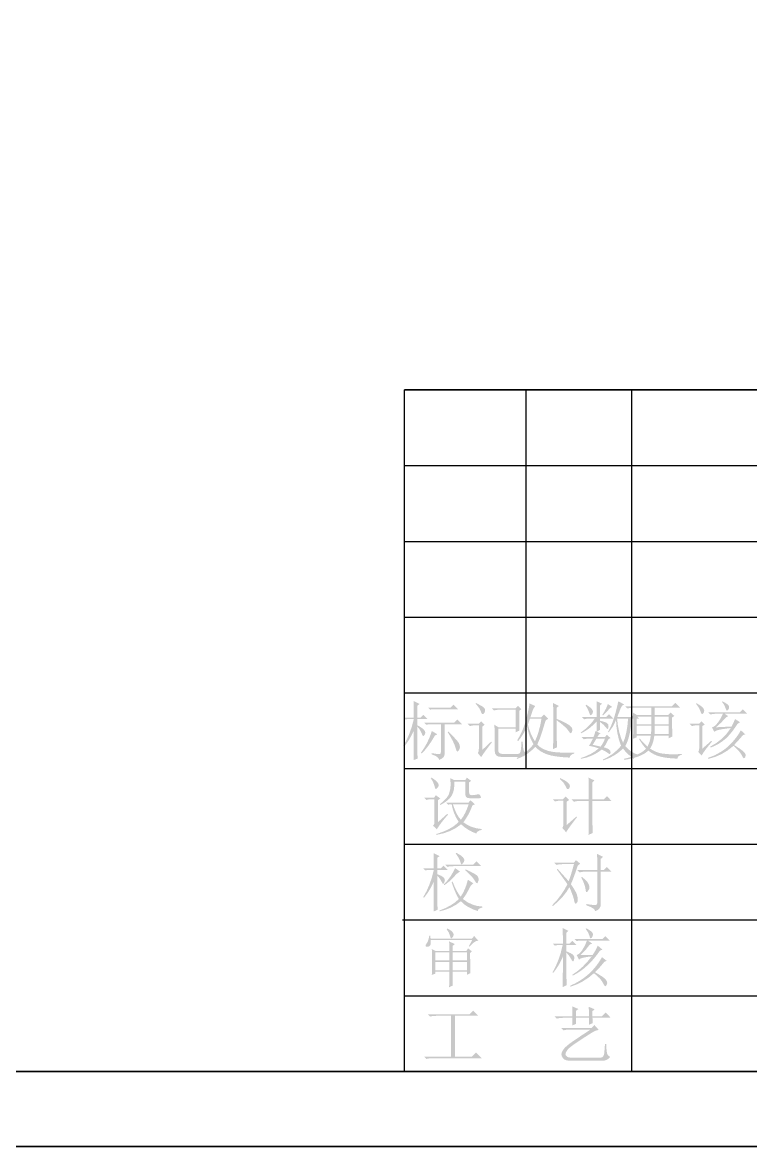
# Model space of a CAD drawing. Header units: millimetres. Extents: x 2749 to 2906, y 1537 to 1648.
# Drawn here: x 2827.45 to 2845.46, y 1536.66 to 1564.46 of the extents above; entities that cross this region are included whole.
import ezdxf

# ---------------------------------------------------------------- set-up
doc = ezdxf.new("R2010")
doc.units = ezdxf.units.MM
doc.layers.add('C00-00-00', color=7, linetype='Continuous')

msp = doc.modelspace()

# ---------------------------------------------------------------- hatches: boundary and pattern name
at = {"layer": 'C00-00-00'}
h = msp.add_hatch(color=256, dxfattribs=at)
h.paths.add_polyline_path([(2837.9884, 1546.9239), (2838.044, 1546.8678), (2838.093, 1546.8174), (2838.1355, 1546.7725), (2838.1713, 1546.7333), (2838.2006, 1546.6996), (2838.2233, 1546.6716), (2838.2393, 1546.6493), (2838.2488, 1546.6325), (2838.2674, 1546.5829), (2838.2736, 1546.5457), (2838.2674, 1546.5038), (2838.2488, 1546.4651), (2838.2287, 1546.4372), (2838.2178, 1546.4279), (2838.2027, 1546.4344), (2838.1884, 1546.4542), (2838.1748, 1546.4872), (2838.162, 1546.5333), (2838.1337, 1546.6104), (2838.0923, 1546.6992), (2838.0376, 1546.7995), (2837.9698, 1546.9115)])
h.paths.add_polyline_path([(2837.4861, 1547.5131), (2838.038, 1547.5131), (2838.1124, 1547.5875), (2838.224, 1547.4759), (2837.5915, 1547.4759), (2837.5357, 1547.4635)])
h.paths.add_polyline_path([(2837.5729, 1546.3906), (2837.6481, 1546.3775), (2837.7062, 1546.3689), (2837.7473, 1546.3651), (2837.7713, 1546.3658), (2837.7946, 1546.3813), (2837.8024, 1546.4155), (2837.8024, 1547.1038), (2837.4985, 1547.1038), (2837.4427, 1547.0914), (2837.3931, 1547.141), (2838.131, 1547.141), (2838.2116, 1547.2216), (2838.3295, 1547.1038), (2837.8954, 1547.1038), (2837.8954, 1546.3658), (2837.8845, 1546.3197), (2837.8582, 1546.2806), (2837.8163, 1546.2484), (2837.7589, 1546.2232), (2837.7473, 1546.2596), (2837.7124, 1546.2945), (2837.6543, 1546.3279), (2837.5729, 1546.3596)])
h.paths.add_polyline_path([(2837.5791, 1546.9364), (2837.7155, 1546.8557), (2837.6535, 1546.8247), (2837.5748, 1546.6922), (2837.4938, 1546.5736), (2837.4105, 1546.4689), (2837.3249, 1546.3782), (2837.3063, 1546.3969), (2837.3884, 1546.5166), (2837.4613, 1546.6464), (2837.5248, 1546.7864)])
h.paths.add_polyline_path([(2837.2194, 1547.048), (2837.2195, 1546.8891), (2837.2198, 1546.7472), (2837.2203, 1546.6224), (2837.221, 1546.5147), (2837.2219, 1546.424), (2837.2229, 1546.3503), (2837.2242, 1546.2938), (2837.2256, 1546.2542), (2837.1264, 1546.217), (2837.1291, 1546.3627), (2837.1311, 1546.5333), (2837.1322, 1546.7286), (2837.1326, 1546.9488), (2837.0826, 1546.8422), (2837.0257, 1546.7395), (2836.9617, 1546.6406), (2836.8908, 1546.5457), (2836.8722, 1546.5705), (2836.9536, 1546.7166), (2837.0241, 1546.8759), (2837.0838, 1547.0484), (2837.1326, 1547.234), (2836.9776, 1547.234), (2836.9218, 1547.2216), (2836.8722, 1547.2712), (2837.1326, 1547.2712), (2837.1322, 1547.3852), (2837.1311, 1547.4914), (2837.1291, 1547.5898), (2837.1264, 1547.6805), (2837.2753, 1547.6061), (2837.2194, 1547.5627), (2837.2194, 1547.2712), (2837.3001, 1547.2712), (2837.3683, 1547.3394), (2837.4737, 1547.234), (2837.2194, 1547.234), (2837.2194, 1547.079), (2837.2733, 1547.0491), (2837.3174, 1547.0216), (2837.3517, 1546.9964), (2837.3765, 1546.9736), (2837.4073, 1546.9333), (2837.4179, 1546.8991), (2837.4132, 1546.8761), (2837.3993, 1546.8454), (2837.3822, 1546.8203), (2837.3683, 1546.8123), (2837.3586, 1546.817), (2837.3481, 1546.8309), (2837.3369, 1546.8542), (2837.3249, 1546.8867), (2837.2768, 1546.9767)])
h = msp.add_hatch(color=256, dxfattribs=at)
h.paths.add_polyline_path([(2839.1329, 1546.4527), (2839.1329, 1546.8805), (2839.1267, 1547.0914), (2839.2259, 1547.0294), (2839.6538, 1547.0294), (2839.6538, 1547.4635), (2839.2321, 1547.4635), (2839.1778, 1547.4588), (2839.1143, 1547.4448), (2839.0585, 1547.5007), (2839.6476, 1547.5007), (2839.7096, 1547.5627), (2839.7964, 1547.4759), (2839.7406, 1547.4386), (2839.7407, 1547.3442), (2839.741, 1547.2592), (2839.7415, 1547.1837), (2839.7421, 1547.1177), (2839.743, 1547.0612), (2839.7441, 1547.0143), (2839.7453, 1546.9768), (2839.7468, 1546.9488), (2839.6538, 1546.9053), (2839.6538, 1546.9922), (2839.2197, 1546.9922), (2839.2197, 1546.4837), (2839.2255, 1546.4348), (2839.2429, 1546.4), (2839.272, 1546.379), (2839.3127, 1546.372), (2839.7158, 1546.372), (2839.7356, 1546.3759), (2839.7517, 1546.3875), (2839.7643, 1546.4069), (2839.7737, 1546.4341), (2839.781, 1546.4724), (2839.7874, 1546.5255), (2839.7926, 1546.5933), (2839.7964, 1546.6759), (2839.8274, 1546.6759), (2839.8305, 1546.5924), (2839.8398, 1546.5043), (2839.8495, 1546.4632), (2839.8662, 1546.4297), (2839.8898, 1546.4035), (2839.9204, 1546.3844), (2839.8945, 1546.3465), (2839.86, 1546.3193), (2839.8169, 1546.3031), (2839.7654, 1546.2976), (2839.2879, 1546.2976), (2839.2201, 1546.3073), (2839.1716, 1546.3364), (2839.1426, 1546.3848)])
h.paths.add_polyline_path([(2838.6616, 1547.6123), (2838.674, 1547.6309), (2838.829, 1547.5441), (2838.8612, 1547.5189), (2838.8833, 1547.4929), (2838.8953, 1547.4662), (2838.8972, 1547.4386), (2838.8833, 1547.3906), (2838.8538, 1547.358), (2838.836, 1547.3526), (2838.8197, 1547.3611), (2838.805, 1547.3836), (2838.7918, 1547.42), (2838.772, 1547.4646), (2838.7438, 1547.5115), (2838.7069, 1547.5607)])
h.paths.add_polyline_path([(2838.7174, 1546.3906), (2838.736, 1546.4372), (2838.7422, 1546.5023), (2838.7422, 1547.079), (2838.6678, 1547.079), (2838.5903, 1547.0743), (2838.519, 1547.0604), (2838.4631, 1547.1162), (2838.736, 1547.1162), (2838.798, 1547.1782), (2838.8848, 1547.0914), (2838.829, 1547.048), (2838.829, 1546.4713), (2839.0461, 1546.6759), (2839.0647, 1546.6573), (2838.9689, 1546.5321), (2838.8926, 1546.4294), (2838.8356, 1546.3492), (2838.798, 1546.2914)])
h = msp.add_hatch(color=256, dxfattribs=at)
h.paths.add_polyline_path([(2840.0065, 1547.2402), (2839.9569, 1547.0914), (2839.991, 1546.9728), (2840.0313, 1546.865), (2840.0778, 1546.7681), (2840.1305, 1546.6821), (2840.1801, 1546.8007), (2840.2235, 1546.9333), (2840.2607, 1547.0798), (2840.2918, 1547.2402)])
h.paths.add_polyline_path([(2840.4592, 1547.2402), (2840.3972, 1547.203), (2840.3538, 1547.0681), (2840.3104, 1546.9239), (2840.2576, 1546.7658), (2840.1863, 1546.6015), (2840.2329, 1546.557), (2840.292, 1546.5165), (2840.3639, 1546.4803), (2840.4488, 1546.4485), (2840.4991, 1546.435), (2840.5585, 1546.4237), (2840.6269, 1546.4147), (2840.7044, 1546.408), (2840.7909, 1546.4035), (2840.8863, 1546.4011), (2840.9907, 1546.401), (2841.1041, 1546.4031), (2841.1041, 1546.3844), (2841.0572, 1546.3639), (2841.0219, 1546.3395), (2840.9983, 1546.3112), (2840.9863, 1546.279), (2840.8072, 1546.291), (2840.6545, 1546.3085), (2840.5282, 1546.3314), (2840.4282, 1546.3596), (2840.3448, 1546.3945), (2840.2685, 1546.4372), (2840.1991, 1546.4875), (2840.1367, 1546.5457), (2840.0626, 1546.4697), (2839.9652, 1546.3906), (2839.9074, 1546.3515), (2839.8424, 1546.3147), (2839.7701, 1546.2802), (2839.6902, 1546.248), (2839.6778, 1546.2666), (2839.8099, 1546.3452), (2839.9217, 1546.4299), (2840.0161, 1546.5196), (2840.0933, 1546.6077), (2840.0348, 1546.7216), (2839.9894, 1546.834), (2839.9573, 1546.9449), (2839.9383, 1547.0542), (2839.8894, 1546.9522), (2839.836, 1546.8573), (2839.7778, 1546.7693), (2839.715, 1546.6883), (2839.6902, 1546.7069), (2839.76, 1546.8278), (2839.8205, 1546.955), (2839.8716, 1547.0883), (2839.9135, 1547.2278), (2839.9464, 1547.3592), (2839.9708, 1547.4681), (2839.9867, 1547.5545), (2839.9941, 1547.6185), (2840.1367, 1547.5565), (2840.0892, 1547.4821), (2840.0767, 1547.453), (2840.061, 1547.4092), (2840.0418, 1547.3507), (2840.0189, 1547.2774), (2840.2855, 1547.2774), (2840.3538, 1547.3456)])
h.paths.add_polyline_path([(2840.67, 1547.203), (2840.67, 1546.7317), (2840.6762, 1546.5333), (2840.577, 1546.4899), (2840.5832, 1546.7317), (2840.5832, 1547.4014), (2840.5828, 1547.446), (2840.5817, 1547.4991), (2840.5797, 1547.5607), (2840.577, 1547.6309), (2840.7196, 1547.5565), (2840.67, 1547.5131), (2840.67, 1547.234), (2840.7631, 1547.1968), (2840.8439, 1547.1599), (2840.9127, 1547.1233), (2840.9697, 1547.0872), (2841.0135, 1547.0519), (2841.0424, 1547.0172), (2841.0561, 1546.9829), (2841.0545, 1546.9488), (2841.0452, 1546.9189), (2841.0359, 1546.8976), (2841.0266, 1546.8848), (2841.0173, 1546.8805), (2840.9925, 1546.8929), (2840.9677, 1546.9302), (2840.9258, 1546.9844), (2840.8623, 1547.048), (2840.777, 1547.1208)])
h = msp.add_hatch(color=256, dxfattribs=at)
h.paths.add_polyline_path([(2841.6533, 1546.7503), (2841.5603, 1546.5953), (2841.6486, 1546.5751), (2841.7525, 1546.5519), (2841.7804, 1546.5875), (2841.8083, 1546.6325), (2841.8362, 1546.6868), (2841.8641, 1546.7503)])
h.paths.add_polyline_path([(2841.399, 1547.5875), (2841.4521, 1547.5526), (2841.4936, 1547.5224), (2841.5234, 1547.4968), (2841.5417, 1547.4759), (2841.5603, 1547.4433), (2841.5665, 1547.42), (2841.5605, 1547.389), (2841.5437, 1547.358), (2841.5249, 1547.3348), (2841.5107, 1547.327), (2841.5013, 1547.3309), (2841.492, 1547.3425), (2841.4827, 1547.3619), (2841.4734, 1547.389), (2841.4378, 1547.479), (2841.3804, 1547.5751)])
h.paths.add_polyline_path([(2841.9323, 1547.6061), (2842.044, 1547.5317), (2841.9974, 1547.51), (2841.9571, 1547.4697), (2841.9319, 1547.4417), (2841.8998, 1547.4076), (2841.8606, 1547.3673), (2841.8145, 1547.3208), (2841.7959, 1547.3332), (2841.8486, 1547.42), (2841.8889, 1547.4945), (2841.9168, 1547.5565)])
h.paths.add_polyline_path([(2841.6533, 1547.6743), (2841.7897, 1547.6123), (2841.7401, 1547.5689), (2841.7401, 1547.2836), (2841.8951, 1547.2836), (2841.9633, 1547.3518), (2842.0688, 1547.2464), (2841.7401, 1547.2464), (2841.7401, 1547.1906), (2841.8045, 1547.1751), (2841.8551, 1547.1599), (2841.8921, 1547.145), (2841.9158, 1547.1307), (2841.9419, 1547.0994), (2841.9509, 1547.0604), (2841.9447, 1547.0128), (2841.937, 1546.9924), (2841.9261, 1546.986), (2841.9091, 1546.9968), (2841.8827, 1547.0294), (2841.8223, 1547.096), (2841.7401, 1547.1596), (2841.7401, 1546.9674), (2841.6657, 1546.9177), (2841.7525, 1546.8805), (2841.7358, 1546.8701), (2841.7168, 1546.8511), (2841.6955, 1546.8236), (2841.6719, 1546.7875), (2841.8641, 1546.7875), (2841.9075, 1546.8433), (2842.0005, 1546.7627), (2841.9447, 1546.7317), (2841.9145, 1546.6658), (2841.8858, 1546.6108), (2841.8587, 1546.5666), (2841.8331, 1546.5333), (2841.8785, 1546.5205), (2841.9155, 1546.5072), (2841.9444, 1546.4935), (2841.9654, 1546.4795), (2841.9915, 1546.4483), (2842.0005, 1546.4093), (2841.9959, 1546.3767), (2841.9819, 1546.3658), (2841.9618, 1546.372), (2841.9385, 1546.3906), (2841.8657, 1546.4372), (2841.7835, 1546.4775), (2841.6699, 1546.398), (2841.5463, 1546.3333), (2841.4126, 1546.2833), (2841.2688, 1546.248), (2841.2626, 1546.2666), (2841.3975, 1546.3166), (2841.5169, 1546.3736), (2841.6207, 1546.4375), (2841.7091, 1546.5085), (2841.5866, 1546.5457), (2841.4672, 1546.5705), (2841.4827, 1546.5957), (2841.5045, 1546.634), (2841.5324, 1546.6856), (2841.5665, 1546.7503), (2841.4858, 1546.7503), (2841.4083, 1546.7457), (2841.337, 1546.7317), (2841.2812, 1546.7875), (2841.5789, 1546.7875), (2841.6037, 1546.8557), (2841.6285, 1546.9364), (2841.6595, 1546.9239), (2841.6595, 1547.1782), (2841.5727, 1547.0875), (2841.4796, 1547.0077), (2841.3804, 1546.9387), (2841.275, 1546.8805), (2841.2626, 1546.8991), (2841.3703, 1546.9813), (2841.4641, 1547.0666), (2841.544, 1547.1549), (2841.6099, 1547.2464), (2841.4982, 1547.2464), (2841.4207, 1547.2418), (2841.3494, 1547.2278), (2841.2936, 1547.2836), (2841.6595, 1547.2836), (2841.6579, 1547.4929)])
h.paths.add_polyline_path([(2842.1618, 1547.2464), (2842.1827, 1547.0739), (2842.2145, 1546.9162), (2842.2571, 1546.7732), (2842.3106, 1546.6449), (2842.3556, 1546.7616), (2842.3912, 1546.9007), (2842.4176, 1547.0623), (2842.4346, 1547.2464)])
h.paths.add_polyline_path([(2842.1928, 1547.6743), (2842.3354, 1547.5937), (2842.292, 1547.5658), (2842.261, 1547.5193), (2842.2459, 1547.4836), (2842.2253, 1547.4324), (2842.1994, 1547.3658), (2842.168, 1547.2836), (2842.5214, 1547.2836), (2842.5959, 1547.358), (2842.7075, 1547.2464), (2842.5276, 1547.2464), (2842.517, 1547.1354), (2842.5036, 1547.0317), (2842.4875, 1546.9354), (2842.4687, 1546.8464), (2842.4472, 1546.7649), (2842.423, 1546.6906), (2842.3961, 1546.6238), (2842.3664, 1546.5643), (2842.4408, 1546.4856), (2842.5214, 1546.4232), (2842.6083, 1546.3771), (2842.7013, 1546.3472), (2842.7013, 1546.3224), (2842.6493, 1546.3108), (2842.6114, 1546.2945), (2842.5873, 1546.2736), (2842.5773, 1546.248), (2842.5001, 1546.3058), (2842.43, 1546.3674), (2842.3668, 1546.4329), (2842.3106, 1546.5023), (2842.2032, 1546.4096), (2842.0858, 1546.3302), (2841.9583, 1546.2639), (2841.8207, 1546.2108), (2841.8083, 1546.2294), (2841.9436, 1546.2996), (2842.0641, 1546.3798), (2842.1699, 1546.4701), (2842.261, 1546.5705), (2842.2091, 1546.7197), (2842.1711, 1546.8759), (2842.147, 1547.0391), (2842.137, 1547.2092), (2842.061, 1547.0526), (2841.9571, 1546.9053), (2841.9385, 1546.9177), (2841.9751, 1546.9838), (2842.0102, 1547.0581), (2842.044, 1547.1404), (2842.0765, 1547.2309), (2842.1076, 1547.3295), (2842.1374, 1547.4363), (2842.1657, 1547.5512)])
h = msp.add_hatch(color=256, dxfattribs=at)
h.paths.add_polyline_path([(2842.5568, 1546.7441), (2842.5614, 1546.8901), (2842.563, 1547.0562), (2842.5614, 1547.2281), (2842.5568, 1547.389), (2842.656, 1547.3332), (2843.0095, 1547.3332), (2843.0095, 1547.5131), (2842.563, 1547.5131), (2842.4855, 1547.5084), (2842.4142, 1547.4945), (2842.3583, 1547.5503), (2843.518, 1547.5503), (2843.6048, 1547.6371), (2843.7288, 1547.5131), (2843.0963, 1547.5131), (2843.0963, 1547.3332), (2843.4249, 1547.3332), (2843.487, 1547.3952), (2843.58, 1547.3084), (2843.5242, 1547.2712), (2843.5243, 1547.1852), (2843.5246, 1547.1069), (2843.525, 1547.0363), (2843.5257, 1546.9736), (2843.5266, 1546.9185), (2843.5277, 1546.8712), (2843.5289, 1546.8317), (2843.5304, 1546.7999), (2843.4374, 1546.7565), (2843.4374, 1546.8247), (2843.0839, 1546.8247), (2843.068, 1546.7255), (2843.0451, 1546.6387), (2843.0153, 1546.5643), (2842.9785, 1546.5023), (2843.0529, 1546.4573), (2843.1273, 1546.4219), (2843.2017, 1546.3962), (2843.2761, 1546.3803), (2843.4172, 1546.3653), (2843.5428, 1546.3596), (2843.6482, 1546.3627), (2843.766, 1546.372), (2843.766, 1546.3534), (2843.7195, 1546.3356), (2843.6854, 1546.3131), (2843.6637, 1546.286), (2843.6544, 1546.2542), (2843.5354, 1546.2596), (2843.4265, 1546.2695), (2843.3277, 1546.2836), (2843.2389, 1546.3018), (2843.1571, 1546.3262), (2843.0792, 1546.3594), (2843.0052, 1546.4015), (2842.9351, 1546.4527), (2842.8874, 1546.4112), (2842.8314, 1546.3736), (2842.7673, 1546.3399), (2842.6953, 1546.31), (2842.6162, 1546.2837), (2842.5307, 1546.2604), (2842.4386, 1546.2403), (2842.3397, 1546.2232), (2842.3335, 1546.248), (2842.437, 1546.274), (2842.5304, 1546.3023), (2842.6138, 1546.3329), (2842.687, 1546.3658), (2842.7502, 1546.4), (2842.8033, 1546.4341), (2842.8463, 1546.4682), (2842.8792, 1546.5023), (2842.8405, 1546.5426), (2842.7986, 1546.5953), (2842.7537, 1546.6604), (2842.7056, 1546.7379), (2842.7242, 1546.7503), (2842.7781, 1546.6868), (2842.8281, 1546.6325), (2842.8742, 1546.5875), (2842.9165, 1546.5519), (2842.9661, 1546.6697), (2842.9831, 1546.7395), (2842.9971, 1546.8247), (2842.6498, 1546.8247), (2842.6498, 1546.7813)])
h.paths.add_polyline_path([(2842.6498, 1547.296), (2842.6498, 1547.1038), (2843.0095, 1547.1038), (2843.0095, 1547.296)])
h.paths.add_polyline_path([(2843.0963, 1547.296), (2843.0963, 1547.1038), (2843.4374, 1547.1038), (2843.4374, 1547.296)])
h.paths.add_polyline_path([(2842.6498, 1547.0666), (2842.6498, 1546.8619), (2843.0033, 1546.8619), (2843.006, 1546.9259), (2843.0079, 1546.9813), (2843.0091, 1547.0282), (2843.0095, 1547.0666)])
h.paths.add_polyline_path([(2843.0963, 1547.0666), (2843.0947, 1546.972), (2843.0901, 1546.8619), (2843.4374, 1546.8619), (2843.4374, 1547.0666)])
h = msp.add_hatch(color=256, dxfattribs=at)
h.paths.add_polyline_path([(2844.7591, 1547.6557), (2844.7715, 1547.6681), (2844.8374, 1547.6348), (2844.8862, 1547.6032), (2844.918, 1547.5736), (2844.9327, 1547.5461), (2844.9345, 1547.4996), (2844.9162, 1547.4655), (2844.8942, 1547.4451), (2844.8831, 1547.4386), (2844.8676, 1547.4464), (2844.8583, 1547.4697), (2844.8232, 1547.5627), (2844.7966, 1547.6076)])
h.paths.add_polyline_path([(2845.2242, 1546.955), (2845.3358, 1546.8557), (2845.28, 1546.8371), (2845.1653, 1546.7069), (2845.0568, 1546.5891), (2845.1262, 1546.5473), (2845.1857, 1546.5087), (2845.2355, 1546.4737), (2845.2759, 1546.4423), (2845.3069, 1546.4136), (2845.3286, 1546.3863), (2845.341, 1546.3601), (2845.3441, 1546.3348), (2845.3348, 1546.293), (2845.3131, 1546.2666), (2845.2987, 1546.2639), (2845.2834, 1546.2744), (2845.2669, 1546.298), (2845.249, 1546.3348), (2845.2199, 1546.3844), (2845.1761, 1546.4403), (2845.1176, 1546.5023), (2845.0444, 1546.5705), (2844.8959, 1546.455), (2844.742, 1546.3627), (2844.5828, 1546.2938), (2844.418, 1546.248), (2844.4118, 1546.2728), (2844.578, 1546.3364), (2844.7426, 1546.4279), (2844.8228, 1546.4837), (2844.8991, 1546.5459), (2844.9716, 1546.6148), (2845.0402, 1546.6904), (2845.1018, 1546.7663), (2845.1531, 1546.8358), (2845.194, 1546.8988)])
h.paths.add_polyline_path([(2844.4118, 1547.4014), (2845.1994, 1547.4014), (2845.2738, 1547.4759), (2845.3792, 1547.3642), (2844.8273, 1547.3642), (2844.9141, 1547.3022), (2844.8645, 1547.2774), (2844.7327, 1547.141), (2844.6103, 1547.0294), (2844.9947, 1547.048), (2845.0444, 1547.1441), (2845.0816, 1547.234), (2845.2056, 1547.1534), (2845.1436, 1547.1162), (2845.0719, 1547.0073), (2844.9994, 1546.91), (2844.9261, 1546.8243), (2844.8521, 1546.7503), (2844.7731, 1546.6852), (2844.6847, 1546.6263), (2844.587, 1546.5736), (2844.4801, 1546.5271), (2844.4676, 1546.5519), (2844.6204, 1546.641), (2844.756, 1546.7472), (2844.8746, 1546.8705), (2844.9761, 1547.0108), (2844.849, 1546.9955), (2844.7281, 1546.9756), (2844.6738, 1546.964), (2844.6289, 1546.9506), (2844.5932, 1546.9352), (2844.5669, 1546.9177), (2844.5111, 1547.0294), (2844.5456, 1547.041), (2844.5811, 1547.0637), (2844.6177, 1547.0977), (2844.6558, 1547.1431), (2844.7268, 1547.2498), (2844.7839, 1547.3642), (2844.6165, 1547.3642), (2844.539, 1547.3596), (2844.4676, 1547.3456)])
h.paths.add_polyline_path([(2844.1142, 1547.6123), (2844.1266, 1547.6247), (2844.2087, 1547.5766), (2844.2692, 1547.5317), (2844.3064, 1547.487), (2844.3188, 1547.4407), (2844.3129, 1547.4017), (2844.2961, 1547.3766), (2844.2788, 1547.3627), (2844.2692, 1547.358), (2844.2572, 1547.3623), (2844.246, 1547.3751), (2844.2355, 1547.3964), (2844.2258, 1547.4262), (2844.1824, 1547.5193)])
h.paths.add_polyline_path([(2844.17, 1546.4217), (2844.1886, 1546.4573), (2844.1948, 1546.5147), (2844.1948, 1547.079), (2844.1638, 1547.079), (2844.0863, 1547.0743), (2844.015, 1547.0604), (2843.9592, 1547.1162), (2844.1886, 1547.1162), (2844.2506, 1547.1782), (2844.3312, 1547.0976), (2844.2754, 1547.0604), (2844.2754, 1546.5023), (2844.4925, 1546.6945), (2844.5111, 1546.6759), (2844.4582, 1546.6121), (2844.4114, 1546.5542), (2844.3707, 1546.5021), (2844.3359, 1546.4558), (2844.3071, 1546.4153), (2844.2843, 1546.3806), (2844.2676, 1546.3517), (2844.2568, 1546.3286)])
h = msp.add_hatch(color=256, dxfattribs=at)
h.paths.add_polyline_path([(2837.553, 1545.7708), (2837.5716, 1545.7832), (2837.6174, 1545.7533), (2837.6556, 1545.7258), (2837.6864, 1545.7006), (2837.7101, 1545.6778), (2837.7396, 1545.6346), (2837.7473, 1545.593), (2837.738, 1545.5571), (2837.7163, 1545.5289), (2837.6943, 1545.5103), (2837.6832, 1545.5041), (2837.6716, 1545.508), (2837.6615, 1545.5196), (2837.653, 1545.539), (2837.646, 1545.5661), (2837.6332, 1545.6115), (2837.6135, 1545.6607), (2837.5867, 1545.7138)])
h.paths.add_polyline_path([(2837.7266, 1544.6794), (2837.9623, 1544.8902), (2837.9809, 1544.8716), (2837.8897, 1544.7662), (2837.8155, 1544.6732), (2837.7548, 1544.5879), (2837.7018, 1544.5057), (2837.6088, 1544.5926), (2837.6352, 1544.6329), (2837.6398, 1544.6794), (2837.6398, 1545.2499), (2837.5592, 1545.2499), (2837.5049, 1545.2452), (2837.4414, 1545.2313), (2837.3856, 1545.2871), (2837.6336, 1545.2871), (2837.677, 1545.3491), (2837.7887, 1545.2685), (2837.7266, 1545.2251)])
h.paths.add_polyline_path([(2838.0987, 1545.1259), (2838.1437, 1544.9995), (2838.1917, 1544.8933), (2838.2429, 1544.8073), (2838.2971, 1544.7414), (2838.3533, 1544.8212), (2838.4041, 1544.9119), (2838.4495, 1545.0135), (2838.4894, 1545.1259)])
h.paths.add_polyline_path([(2837.9313, 1545.1631), (2838.4832, 1545.1631), (2838.5328, 1545.2251), (2838.6444, 1545.1259), (2838.5824, 1545.0949), (2838.5336, 1544.9759), (2838.4801, 1544.867), (2838.4219, 1544.7681), (2838.3592, 1544.6794), (2838.4549, 1544.6154), (2838.5622, 1544.5662), (2838.6812, 1544.5317), (2838.8118, 1544.5119), (2838.8118, 1544.4933), (2838.7572, 1544.4759), (2838.7173, 1544.4546), (2838.6921, 1544.4294), (2838.6816, 1544.4003), (2838.5766, 1544.4426), (2838.4785, 1544.4949), (2838.3875, 1544.5573), (2838.3033, 1544.6298), (2838.1673, 1544.5344), (2838.0196, 1544.4592), (2837.8604, 1544.4042), (2837.6894, 1544.3693), (2837.6832, 1544.3879), (2837.7788, 1544.4184), (2837.8669, 1544.4511), (2837.9478, 1544.4859), (2838.0212, 1544.5228), (2838.0873, 1544.5618), (2838.146, 1544.603), (2838.1973, 1544.6463), (2838.2413, 1544.6918), (2838.1817, 1544.791), (2838.1328, 1544.8964), (2838.0948, 1545.008), (2838.0677, 1545.1259), (2838.0367, 1545.1259), (2837.9809, 1545.1135)])
h.paths.add_polyline_path([(2838.5018, 1545.4111), (2838.5061, 1545.384), (2838.5188, 1545.3646), (2838.5402, 1545.353), (2838.57, 1545.3491), (2838.6367, 1545.3538), (2838.7002, 1545.3677), (2838.7258, 1545.3708), (2838.7467, 1545.368), (2838.763, 1545.3593), (2838.7746, 1545.345), (2838.7886, 1545.3153), (2838.7932, 1545.2933), (2838.7888, 1545.2827), (2838.7767, 1545.2768), (2838.7608, 1545.2756), (2838.7284, 1545.2749), (2838.6793, 1545.2747), (2838.6134, 1545.2747), (2838.5142, 1545.2747), (2838.4657, 1545.2809), (2838.432, 1545.2995), (2838.413, 1545.3305), (2838.4088, 1545.3739), (2838.4088, 1545.684), (2838.1359, 1545.684), (2838.1344, 1545.5836), (2838.1235, 1545.4935), (2838.1034, 1545.4139), (2838.0739, 1545.345), (2838.0305, 1545.2825), (2837.9685, 1545.2222), (2837.8879, 1545.1639), (2837.7887, 1545.1073), (2837.7763, 1545.1259), (2837.865, 1545.2007), (2837.9331, 1545.2703), (2837.9806, 1545.3349), (2838.0078, 1545.3946), (2838.0339, 1545.5028), (2838.0429, 1545.5971), (2838.0367, 1545.7708), (2838.1359, 1545.7212), (2838.4026, 1545.7212), (2838.446, 1545.7832), (2838.5514, 1545.7026), (2838.5018, 1545.6654)])
h = msp.add_hatch(color=256, dxfattribs=at)
h.paths.add_polyline_path([(2840.7474, 1545.7522), (2840.7536, 1545.7708), (2840.8164, 1545.7409), (2840.8685, 1545.7134), (2840.9102, 1545.6882), (2840.9417, 1545.6654), (2840.9817, 1545.622), (2840.9954, 1545.5785), (2840.9895, 1545.5413), (2840.9727, 1545.5165), (2840.9554, 1545.5026), (2840.9458, 1545.4979), (2840.9307, 1545.5026), (2840.9163, 1545.5165), (2840.9028, 1545.5398), (2840.89, 1545.5723), (2840.8326, 1545.6638)])
h.paths.add_polyline_path([(2840.9148, 1544.6112), (2841.1566, 1544.822), (2841.169, 1544.8034), (2841.1174, 1544.7365), (2841.071, 1544.6755), (2841.0298, 1544.6203), (2840.9938, 1544.5709), (2840.9631, 1544.5273), (2840.9377, 1544.4895), (2840.9174, 1544.4575), (2840.9024, 1544.4313), (2840.8094, 1544.5367), (2840.828, 1544.5848), (2840.8342, 1544.6546), (2840.8342, 1545.2127), (2840.6729, 1545.2127), (2840.7288, 1545.2127), (2840.6838, 1545.208), (2840.6233, 1545.1941), (2840.5675, 1545.2499), (2840.8218, 1545.2499), (2840.89, 1545.3181), (2840.9768, 1545.2313), (2840.9148, 1545.1879)])
h.paths.add_polyline_path([(2841.4605, 1545.2437), (2841.4604, 1545.343), (2841.4601, 1545.4332), (2841.4596, 1545.5143), (2841.4589, 1545.5863), (2841.4581, 1545.6492), (2841.457, 1545.703), (2841.4557, 1545.7476), (2841.4543, 1545.7832), (2841.6031, 1545.715), (2841.5535, 1545.6654), (2841.5535, 1545.2437), (2841.8326, 1545.2437), (2841.9132, 1545.3243), (2842.0248, 1545.2065), (2841.5535, 1545.2065), (2841.5535, 1544.6422), (2841.5551, 1544.5228), (2841.5597, 1544.4127), (2841.4543, 1544.3693), (2841.457, 1544.4596), (2841.4589, 1544.5383), (2841.4601, 1544.6053), (2841.4605, 1544.6608), (2841.4605, 1545.2065), (2841.1442, 1545.2065), (2841.2372, 1545.2065), (2841.1644, 1545.2018), (2841.0946, 1545.1879), (2841.0388, 1545.2437)])
h = msp.add_hatch(color=256, dxfattribs=at)
h.paths.add_polyline_path([(2838.1669, 1543.9103), (2838.1855, 1543.9227), (2838.2445, 1543.8902), (2838.2912, 1543.861), (2838.3259, 1543.8352), (2838.3488, 1543.8132), (2838.3749, 1543.7757), (2838.384, 1543.7429), (2838.3765, 1543.7103), (2838.355, 1543.6747), (2838.3315, 1543.6468), (2838.3158, 1543.6375), (2838.3068, 1543.6413), (2838.2987, 1543.653), (2838.2913, 1543.6723), (2838.2847, 1543.6995), (2838.2681, 1543.7452), (2838.2429, 1543.7956), (2838.2092, 1543.8506)])
h.paths.add_polyline_path([(2837.9065, 1543.6313), (2838.601, 1543.6313), (2838.6816, 1543.7119), (2838.7994, 1543.594), (2838.1111, 1543.594), (2838.0243, 1543.5894), (2837.9623, 1543.5754)])
h.paths.add_polyline_path([(2838.1545, 1543.5444), (2838.2785, 1543.4576), (2838.2452, 1543.4421), (2838.2072, 1543.4142), (2838.1646, 1543.3739), (2838.1173, 1543.3212), (2838.0072, 1543.2127), (2837.8879, 1543.1228), (2837.8755, 1543.1414), (2837.9548, 1543.2253), (2838.0326, 1543.3295), (2838.1021, 1543.4408)])
h.paths.add_polyline_path([(2838.415, 1543.5134), (2838.4807, 1543.4836), (2838.5383, 1543.4561), (2838.5877, 1543.431), (2838.6292, 1543.4083), (2838.6626, 1543.388), (2838.6879, 1543.3701), (2838.7053, 1543.3547), (2838.7147, 1543.3419), (2838.7315, 1543.3013), (2838.7374, 1543.2716), (2838.733, 1543.2393), (2838.7209, 1543.2054), (2838.7082, 1543.1804), (2838.7002, 1543.1724), (2838.687, 1543.1766), (2838.6723, 1543.1894), (2838.656, 1543.2107), (2838.6382, 1543.2406), (2838.6002, 1543.296), (2838.5483, 1543.3569), (2838.4824, 1543.4231), (2838.4026, 1543.4948)])
h.paths.add_polyline_path([(2838.4708, 1543.2592), (2838.6072, 1543.1662), (2838.5816, 1543.1526), (2838.5545, 1543.1243), (2838.5258, 1543.0813), (2838.4956, 1543.0235), (2838.4274, 1542.898), (2838.3468, 1542.7817), (2838.4603, 1542.7026), (2838.5778, 1542.6453), (2838.6991, 1542.6096), (2838.8242, 1542.5957), (2838.8242, 1542.5709), (2838.7777, 1542.5561), (2838.7436, 1542.5367), (2838.7219, 1542.5127), (2838.7126, 1542.484), (2838.5867, 1542.5294), (2838.4754, 1542.5848), (2838.3789, 1542.6503), (2838.2971, 1542.7259), (2838.1786, 1542.6406), (2838.0522, 1542.5709), (2837.9181, 1542.5166), (2837.7763, 1542.4778), (2837.7638, 1542.4964), (2837.9127, 1542.5561), (2838.0429, 1542.6236), (2838.1545, 1542.6988), (2838.2475, 1542.7817), (2838.2037, 1542.8569), (2838.1592, 1542.9522), (2838.1138, 1543.0677), (2838.0677, 1543.2034), (2838.0925, 1543.2096), (2838.1421, 1543.091), (2838.1917, 1542.9894), (2838.2413, 1542.9049), (2838.2909, 1542.8375), (2838.3464, 1542.9266), (2838.3948, 1543.0266), (2838.4363, 1543.1375)])
h.paths.add_polyline_path([(2837.7142, 1542.8065), (2837.7146, 1542.7557), (2837.7158, 1542.6902), (2837.7177, 1542.61), (2837.7204, 1542.515), (2837.6212, 1542.4716), (2837.6259, 1542.8344), (2837.6274, 1543.2158), (2837.5798, 1543.1115), (2837.5236, 1543.0096), (2837.4588, 1542.91), (2837.3856, 1542.8127), (2837.367, 1542.8313), (2837.4484, 1542.9778), (2837.5189, 1543.1383), (2837.5786, 1543.3127), (2837.6274, 1543.501), (2837.4786, 1543.501), (2837.4166, 1543.4886), (2837.367, 1543.5382), (2837.6274, 1543.5382), (2837.6259, 1543.7165), (2837.6212, 1543.9165), (2837.77, 1543.8421), (2837.7142, 1543.8049), (2837.7142, 1543.5382), (2837.7949, 1543.5382), (2837.8631, 1543.6064), (2837.9685, 1543.501), (2837.7142, 1543.501), (2837.7142, 1543.3956), (2837.7678, 1543.3743), (2837.8106, 1543.354), (2837.843, 1543.3349), (2837.8651, 1543.3171), (2837.8912, 1543.2827), (2837.9003, 1543.2468), (2837.8959, 1543.2191), (2837.8837, 1543.1868), (2837.8711, 1543.1618), (2837.8631, 1543.1538), (2837.8429, 1543.1677), (2837.8197, 1543.2096), (2837.7747, 1543.2871), (2837.7142, 1543.3584)])
h = msp.add_hatch(color=256, dxfattribs=at)
h.paths.add_polyline_path([(2840.6047, 1543.6809), (2841.0946, 1543.6809), (2841.1442, 1543.7429), (2841.2496, 1543.6561), (2841.1876, 1543.6064), (2841.1446, 1543.4754), (2841.1024, 1543.3553), (2841.0609, 1543.246), (2841.0202, 1543.1476), (2841.076, 1543.0639), (2841.1194, 1542.9928), (2841.1504, 1542.9345), (2841.169, 1542.8892), (2841.1863, 1542.8179), (2841.1897, 1542.759), (2841.182, 1542.714), (2841.1649, 1542.6845), (2841.1476, 1542.6688), (2841.138, 1542.6639), (2841.126, 1542.6705), (2841.1148, 1542.6902), (2841.1043, 1542.7232), (2841.0946, 1542.7693), (2841.076, 1542.8348), (2841.0512, 1542.9073), (2841.0202, 1542.9867), (2840.983, 1543.0731), (2840.9117, 1542.96), (2840.8218, 1542.8437), (2840.7086, 1542.7243), (2840.5675, 1542.6019), (2840.5613, 1542.6329), (2840.6701, 1542.7478), (2840.7742, 1542.883), (2840.8654, 1543.0222), (2840.9334, 1543.1476), (2840.8497, 1543.2654), (2840.7784, 1543.3646), (2840.7194, 1543.4452), (2840.6729, 1543.5072), (2840.6915, 1543.5258), (2840.9644, 1543.222), (2840.9958, 1543.3088), (2841.028, 1543.408), (2841.0609, 1543.5196), (2841.0946, 1543.6437), (2840.8094, 1543.6437), (2840.7319, 1543.639), (2840.6605, 1543.6251)])
h.paths.add_polyline_path([(2841.3985, 1542.6577), (2841.4849, 1542.6445), (2841.5522, 1542.636), (2841.6005, 1542.6321), (2841.63, 1542.6329), (2841.6607, 1542.6484), (2841.6713, 1542.6825), (2841.6713, 1543.4576), (2841.3799, 1543.4576), (2841.3024, 1543.453), (2841.231, 1543.439), (2841.1752, 1543.4948), (2841.6713, 1543.4948), (2841.6713, 1543.7057), (2841.6698, 1543.8095), (2841.6651, 1543.8979), (2841.814, 1543.8235), (2841.7581, 1543.7739), (2841.7581, 1543.4948), (2841.8264, 1543.4948), (2841.907, 1543.5754), (2842.0248, 1543.4576), (2841.7581, 1543.4576), (2841.7581, 1542.6391), (2841.7496, 1542.5895), (2841.724, 1542.546), (2841.6814, 1542.5088), (2841.6217, 1542.4778), (2841.6078, 1542.515), (2841.5659, 1542.5523), (2841.4961, 1542.5895), (2841.3985, 1542.6267)])
h.paths.add_polyline_path([(2841.2745, 1543.315), (2841.2931, 1543.3274), (2841.3516, 1543.2778), (2841.3972, 1543.2344), (2841.43, 1543.1972), (2841.4502, 1543.1662), (2841.4716, 1543.115), (2841.4791, 1543.0731), (2841.4713, 1543.03), (2841.4481, 1542.9884), (2841.4233, 1542.9587), (2841.4109, 1542.9491), (2841.3996, 1542.9546), (2841.3907, 1542.9708), (2841.3841, 1542.998), (2841.3799, 1543.0359), (2841.3663, 1543.0976), (2841.3442, 1543.1646), (2841.3136, 1543.2371)])
h = msp.add_hatch(color=256, dxfattribs=at)
h.paths.add_polyline_path([(2837.6644, 1541.4609), (2837.6644, 1541.2625), (2838.0117, 1541.2625), (2838.0117, 1541.4609)])
h.paths.add_polyline_path([(2838.0923, 1541.4609), (2838.0923, 1541.2625), (2838.4458, 1541.2625), (2838.4458, 1541.4609)])
h.paths.add_polyline_path([(2837.6644, 1541.2253), (2837.6644, 1541.0206), (2838.0117, 1541.0206), (2838.0117, 1541.2253)])
h.paths.add_polyline_path([(2838.0923, 1541.2253), (2838.0923, 1541.0206), (2838.4458, 1541.0206), (2838.4458, 1541.2253)])
h.paths.add_polyline_path([(2838.0117, 1541.4981), (2838.0101, 1541.6252), (2838.0055, 1541.7338), (2838.1481, 1541.6655), (2838.0923, 1541.6221), (2838.0923, 1541.4981), (2838.4334, 1541.4981), (2838.4768, 1541.5601), (2838.5698, 1541.4857), (2838.5264, 1541.4485), (2838.5265, 1541.3498), (2838.5268, 1541.2613), (2838.5273, 1541.1831), (2838.5279, 1541.1152), (2838.5288, 1541.0575), (2838.5299, 1541.0102), (2838.5311, 1540.973), (2838.5326, 1540.9462), (2838.4458, 1540.9028), (2838.4458, 1540.9834), (2838.0923, 1540.9834), (2838.0927, 1540.8668), (2838.0939, 1540.771), (2838.0958, 1540.6962), (2838.0985, 1540.6424), (2838.0055, 1540.5989), (2838.0082, 1540.6672), (2838.0101, 1540.754), (2838.0113, 1540.8594), (2838.0117, 1540.9834), (2837.6644, 1540.9834), (2837.6644, 1540.9338), (2837.5776, 1540.9028), (2837.5823, 1541.0516), (2837.5838, 1541.2253), (2837.5823, 1541.3973), (2837.5776, 1541.5415), (2837.6644, 1541.4981)])
h.paths.add_polyline_path([(2837.9435, 1542.0376), (2837.9621, 1542.05), (2838.0047, 1542.0287), (2838.0396, 1542.0082), (2838.0667, 1541.9884), (2838.0861, 1541.9694), (2838.1094, 1541.9337), (2838.1171, 1541.9012), (2838.1112, 1541.8702), (2838.0944, 1541.8392), (2838.0755, 1541.8159), (2838.0613, 1541.8082), (2838.0443, 1541.8221), (2838.0303, 1541.864), (2837.9993, 1541.9477)])
h.paths.add_polyline_path([(2838.4954, 1541.6159), (2838.576, 1541.7648), (2837.5466, 1541.7648), (2837.5528, 1541.6966), (2837.5466, 1541.6565), (2837.528, 1541.6242), (2837.4988, 1541.6041), (2837.4619, 1541.5994), (2837.4321, 1541.6069), (2837.4226, 1541.6221), (2837.4288, 1541.6485), (2837.4474, 1541.6779), (2837.4703, 1541.7159), (2837.4893, 1541.7617), (2837.5044, 1541.8151), (2837.5156, 1541.8764), (2837.5404, 1541.8764), (2837.5466, 1541.802), (2838.5698, 1541.802), (2838.6256, 1541.864), (2838.731, 1541.7524), (2838.6826, 1541.7431), (2838.6303, 1541.7152), (2838.5741, 1541.6686), (2838.514, 1541.6035)])
h = msp.add_hatch(color=256, dxfattribs=at)
h.paths.add_polyline_path([(2841.3859, 1542.0438), (2841.4045, 1542.0562), (2841.4623, 1542.0218), (2841.5055, 1541.9929), (2841.5344, 1541.9699), (2841.5492, 1541.9529), (2841.5613, 1541.9263), (2841.5657, 1541.9012), (2841.5598, 1541.8658), (2841.543, 1541.835), (2841.5241, 1541.8146), (2841.5099, 1541.8082), (2841.501, 1541.812), (2841.4928, 1541.8237), (2841.4855, 1541.8431), (2841.4789, 1541.8702), (2841.4432, 1541.957)])
h.paths.add_polyline_path([(2841.2557, 1541.3927), (2841.5533, 1541.3927), (2841.5923, 1541.4516), (2841.6236, 1541.5043), (2841.6528, 1541.5601), (2841.6835, 1541.6283), (2841.8014, 1541.5291), (2841.7393, 1541.5043), (2841.665, 1541.401), (2841.5878, 1541.3051), (2841.5077, 1541.2165), (2841.4246, 1541.1353), (2841.3387, 1541.0615), (2841.2498, 1540.995), (2841.1581, 1540.9359), (2841.0634, 1540.8842), (2841.0572, 1540.909), (2841.1847, 1540.9978), (2841.3068, 1541.1028), (2841.4235, 1541.2241), (2841.5347, 1541.3617), (2841.4149, 1541.3473), (2841.3223, 1541.3291), (2841.2568, 1541.307), (2841.2184, 1541.2811), (2841.1626, 1541.3989), (2841.1944, 1541.4086), (2841.2277, 1541.4315), (2841.2626, 1541.4675), (2841.2991, 1541.5167), (2841.3657, 1541.6314), (2841.4169, 1541.7524), (2841.2184, 1541.7524), (2841.1626, 1541.74), (2841.113, 1541.7896), (2841.7952, 1541.7896), (2841.8696, 1541.864), (2841.9812, 1541.7524), (2841.4417, 1541.7524), (2841.5471, 1541.6779), (2841.4913, 1541.6593), (2841.3797, 1541.5183)])
h.paths.add_polyline_path([(2841.789, 1541.3431), (2841.9068, 1541.2501), (2841.851, 1541.2315), (2841.7362, 1541.095), (2841.6153, 1540.971), (2841.713, 1540.9137), (2841.789, 1540.8656), (2841.8432, 1540.8268), (2841.8758, 1540.7974), (2841.9083, 1540.7493), (2841.9192, 1540.7044), (2841.9148, 1540.6827), (2841.9026, 1540.6548), (2841.8884, 1540.6315), (2841.8758, 1540.6237), (2841.8626, 1540.6288), (2841.8479, 1540.6439), (2841.8316, 1540.6691), (2841.8138, 1540.7044), (2841.7766, 1540.7637), (2841.7269, 1540.8237), (2841.6649, 1540.8846), (2841.5905, 1540.9462), (2841.4564, 1540.8369), (2841.3146, 1540.7447), (2841.165, 1540.6695), (2841.0076, 1540.6113), (2841.0014, 1540.6362), (2841.1277, 1540.696), (2841.246, 1540.7641), (2841.3563, 1540.8402), (2841.4587, 1540.9245), (2841.5532, 1541.0169), (2841.6397, 1541.1175), (2841.7183, 1541.2262)])
h.paths.add_polyline_path([(2840.9084, 1540.9462), (2840.9088, 1540.8974), (2840.9099, 1540.8315), (2840.9119, 1540.7485), (2840.9146, 1540.6486), (2840.8154, 1540.5989), (2840.82, 1540.971), (2840.8216, 1541.3555), (2840.7693, 1541.2419), (2840.7115, 1541.1369), (2840.6483, 1541.0404), (2840.5797, 1540.9524), (2840.5673, 1540.971), (2840.6456, 1541.1198), (2840.7131, 1541.2811), (2840.7696, 1541.4547), (2840.8154, 1541.6407), (2840.6789, 1541.6407), (2840.6231, 1541.6283), (2840.5735, 1541.6779), (2840.8216, 1541.6779), (2840.82, 1541.8764), (2840.8154, 1542.0624), (2840.958, 1541.9942), (2840.9084, 1541.9508), (2840.9084, 1541.6779), (2840.989, 1541.6779), (2841.0572, 1541.7462), (2841.1626, 1541.6407), (2840.9084, 1541.6407), (2840.9084, 1541.4857), (2840.9673, 1541.4617), (2841.0141, 1541.4395), (2841.0488, 1541.4191), (2841.0717, 1541.401), (2841.0978, 1541.3666), (2841.1068, 1541.3307), (2841.0944, 1541.2687), (2841.0836, 1541.2454), (2841.0758, 1541.2377), (2841.063, 1541.2419), (2841.0495, 1541.2547), (2841.0351, 1541.276), (2841.02, 1541.3059), (2840.9673, 1541.3896), (2840.9084, 1541.4547)])
h = msp.add_hatch(color=256, dxfattribs=at)
h.paths.add_polyline_path([(2841.5536, 1539.8422), (2841.5598, 1539.7119), (2841.4668, 1539.6685), (2841.4668, 1539.8422), (2841.1443, 1539.8422), (2841.1443, 1539.6933), (2841.0513, 1539.6499), (2841.056, 1539.7352), (2841.0575, 1539.8422), (2840.8219, 1539.8422), (2840.7444, 1539.8375), (2840.6731, 1539.8236), (2840.6172, 1539.8794), (2841.0575, 1539.8794), (2841.0571, 1539.953), (2841.056, 1540.0189), (2841.054, 1540.077), (2841.0513, 1540.1274), (2841.2064, 1540.0592), (2841.1443, 1540.0158), (2841.1443, 1539.8794), (2841.4668, 1539.8794), (2841.4653, 1540.0065), (2841.4606, 1540.115), (2841.6094, 1540.053), (2841.5536, 1540.0096), (2841.5536, 1539.8794), (2841.7831, 1539.8794), (2841.8823, 1539.9724), (2842.0063, 1539.8422)])
h.paths.add_polyline_path([(2840.7785, 1539.5879), (2841.5226, 1539.5879), (2841.6032, 1539.6623), (2841.7087, 1539.5445), (2841.6407, 1539.5274), (2841.5619, 1539.4887), (2841.5099, 1539.4569), (2841.4376, 1539.4112), (2841.3448, 1539.3515), (2841.2312, 1539.2778), (2841.1195, 1539.203), (2841.0327, 1539.1399), (2840.9707, 1539.0883), (2840.9335, 1539.0484), (2840.8963, 1538.9879), (2840.8839, 1538.943), (2840.8919, 1538.9166), (2840.917, 1538.8872), (2840.9379, 1538.8736), (2840.9663, 1538.8639), (2841.0021, 1538.8581), (2841.0451, 1538.8562), (2841.7521, 1538.8562), (2841.7881, 1538.8632), (2841.8156, 1538.8843), (2841.8346, 1538.9198), (2841.8451, 1538.9699), (2841.8637, 1539.1972), (2841.8947, 1539.1972), (2841.898, 1539.089), (2841.9092, 1538.9885), (2841.9204, 1538.9458), (2841.9384, 1538.9138), (2841.9629, 1538.8922), (2841.9939, 1538.881), (2841.9536, 1538.8352), (2841.9071, 1538.8035), (2841.8544, 1538.7856), (2841.7955, 1538.7818), (2841.0079, 1538.7818), (2840.9428, 1538.7856), (2840.8904, 1538.797), (2840.8507, 1538.8158), (2840.824, 1538.8417), (2840.7942, 1538.8939), (2840.7847, 1538.9368), (2840.7878, 1538.9632), (2840.7973, 1538.9929), (2840.8135, 1539.026), (2840.8364, 1539.0629), (2840.8728, 1539.1059), (2840.9291, 1539.1572), (2841.0052, 1539.2166), (2841.1009, 1539.284), (2841.3071, 1539.422), (2841.504, 1539.5507), (2840.9831, 1539.5507), (2840.9056, 1539.546), (2840.8343, 1539.5321)])
h = msp.add_hatch(color=256, dxfattribs=at)
h.dxf.hatch_style = 2
h.paths.add_polyline_path([(2837.4787, 1539.929), (2838.5081, 1539.929), (2838.6011, 1540.022), (2838.7313, 1539.8918), (2838.1484, 1539.8918), (2838.1484, 1538.881), (2838.5639, 1538.881), (2838.6693, 1538.9864), (2838.812, 1538.8438), (2837.5965, 1538.8438), (2837.519, 1538.8391), (2837.4477, 1538.8252), (2837.3919, 1538.881), (2838.0554, 1538.881), (2838.0554, 1539.8918), (2837.6833, 1539.8918), (2837.6058, 1539.8871), (2837.5345, 1539.8732)])

# ---------------------------------------------------------------- linework, layer by layer
at = {"layer": 'C00-00-00', "lineweight": 35}
msp.add_lwpolyline([(2906.1798, 1536.6587), (2748.7157, 1536.6587), (2748.7157, 1647.879), (2906.1798, 1647.879)], close=True, dxfattribs=at)
msp.add_lwpolyline([(2753.3829, 1646.0216), (2904.3224, 1646.0216), (2904.3224, 1538.5161), (2753.3829, 1538.5161)], dxfattribs=at)
at = {"layer": 'C00-00-00', "lineweight": 25}
for points in [[(2904.3224, 1555.3753), (2836.9013, 1555.3753)], [(2836.9013, 1538.5161), (2836.9013, 1555.3753), (2904.3224, 1555.3753)], [(2839.9017, 1555.3753), (2839.9017, 1546.0091)], [(2842.5211, 1555.3753), (2842.5211, 1546.0091)], [(2836.9013, 1553.5021), (2859.3803, 1553.5021)], [(2836.9013, 1551.6288), (2859.3803, 1551.6288)], [(2836.9013, 1549.7556), (2859.3803, 1549.7556)], [(2836.9013, 1547.8823), (2859.3803, 1547.8823)], [(2836.9013, 1546.0091), (2881.8434, 1546.0091)], [(2842.5211, 1546.0091), (2842.5211, 1538.5161)], [(2836.9013, 1544.1358), (2859.3803, 1544.1358)], [(2836.8537, 1542.2626), (2859.3803, 1542.2626)], [(2836.9013, 1540.3893), (2859.3803, 1540.3893)]]:
    msp.add_lwpolyline(points, dxfattribs=at)

doc.saveas('drawing.dxf')
